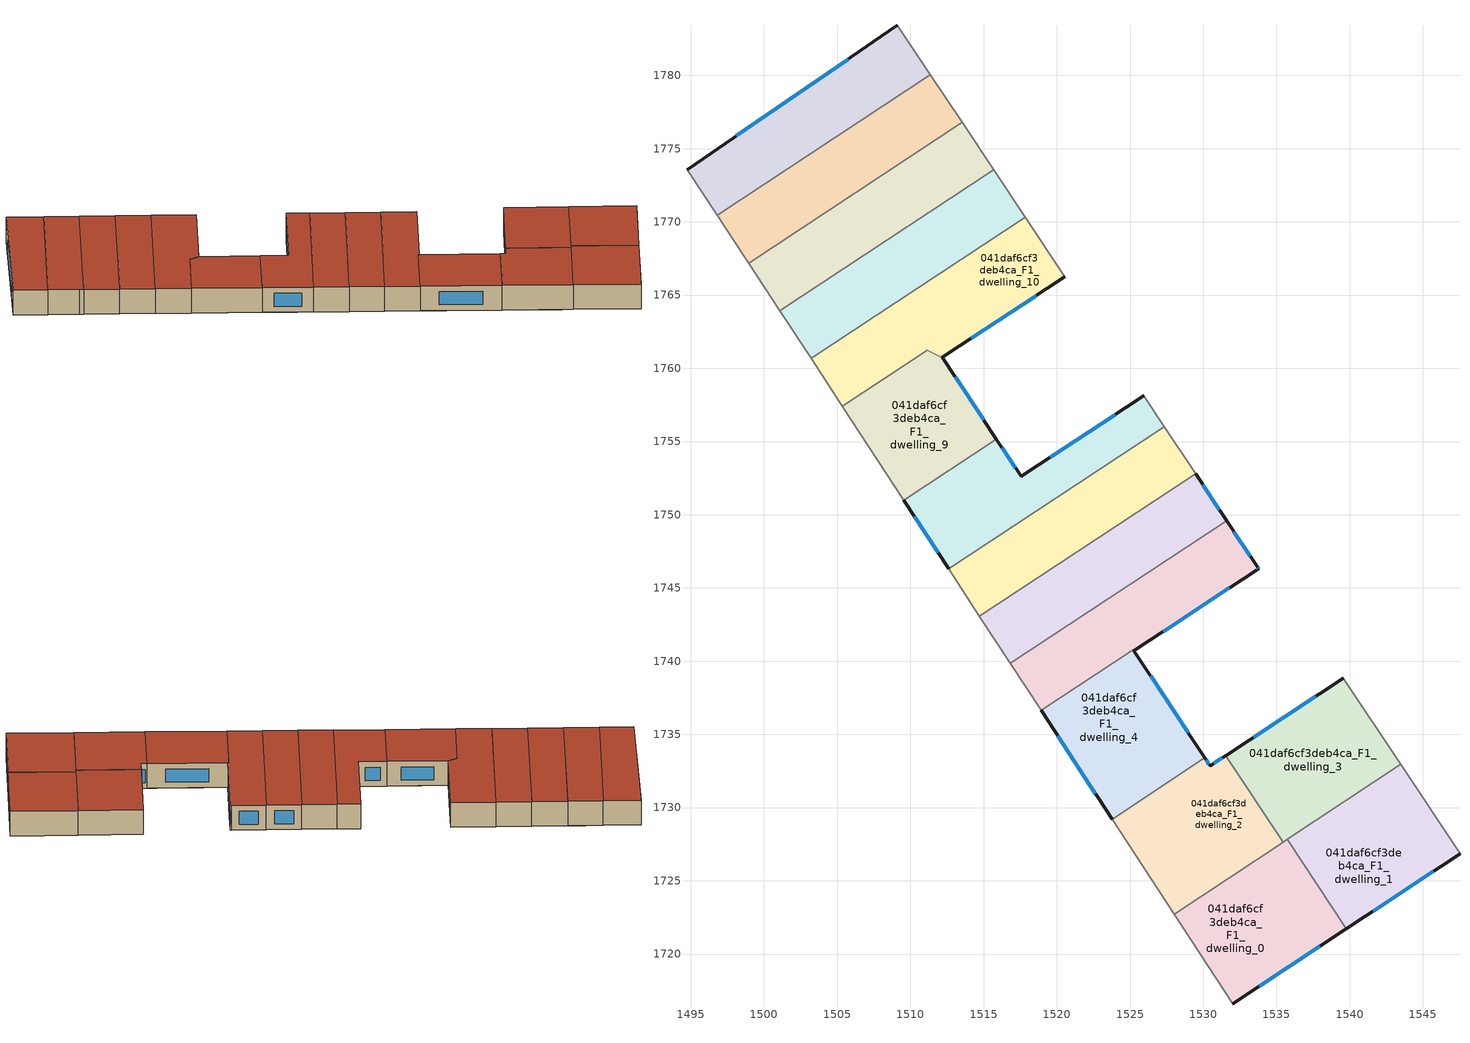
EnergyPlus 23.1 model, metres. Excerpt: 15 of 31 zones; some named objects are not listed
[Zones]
041daf6cf3deb4ca_F1_dwelling_0
 floor to 041daf6cf3deb4ca_F0_dwelling_2 (EU_floor_Construction): 1535.87,1726.53 1534.14,1718 1532.01,1716.59 1528.01,1722.73 1534.25,1726.85 z3
 floor adiabatic (EU_floor_Construction): 1535.74,1727.84 1539.78,1721.72 1534.14,1718 1535.87,1726.53 1534.25,1726.85 z3
 wall outside (EU_wall_Construction): 1532.01,1716.59 1539.78,1721.72 z3:6
 wall adiabatic (EU_wall_Construction): 1528.01,1722.73 1532.01,1716.59 z3:6
 wall to 041daf6cf3deb4ca_F1_dwelling_1 (EU_wall_Construction): 1539.78,1721.72 1535.74,1727.84 z3:6
 wall to 041daf6cf3deb4ca_F1_dwelling_2 (EU_wall_Construction): 1535.45,1727.65 1528.01,1722.73 z3:6
 wall to 041daf6cf3deb4ca_F1_dwelling_3 (EU_wall_Construction): 1535.74,1727.84 1535.45,1727.65 z3:6
 window (EU_Window_Construction): 1533.84,1717.8 1537.96,1720.51 z3.7:5.3
 roof outside (EU_roof_Construction): 1539.78,1721.72 1535.74,1727.84 1528.01,1722.73 1532.01,1716.59 z6
041daf6cf3deb4ca_F1_dwelling_1
 floor to 041daf6cf3deb4ca_F0_dwelling_0 (EU_floor_Construction): 1547.47,1726.8 1539.78,1721.72 1536.04,1727.38 1536.2,1728.14 1537.29,1728.86 z3
 floor to 041daf6cf3deb4ca_F0_dwelling_1 (EU_floor_Construction): 1543.48,1732.95 1547.53,1726.84 1547.47,1726.8 1537.29,1728.86 z3
 floor to 041daf6cf3deb4ca_F0_dwelling_3 (EU_floor_Construction): 1536.2,1728.14 1536.04,1727.38 1535.74,1727.84 z3
 wall outside (EU_wall_Construction): 1539.78,1721.72 1547.53,1726.84 z3:6
 wall adiabatic (EU_wall_Construction): 1547.53,1726.84 1543.48,1732.95 z3:6
 wall to 041daf6cf3deb4ca_F1_dwelling_3 (EU_wall_Construction): 1543.48,1732.95 1535.74,1727.84 z3:6
 window (EU_Window_Construction): 1541.6,1722.92 1545.71,1725.64 z3.7:5.3
 roof outside (EU_roof_Construction): 1547.53,1726.84 1543.48,1732.95 1535.74,1727.84 1539.78,1721.72 z6
041daf6cf3deb4ca_F1_dwelling_10
 floor to 041daf6cf3deb4ca_F0_dwelling_11 (EU_floor_Construction): 1517.84,1770.32 1520.54,1766.26 1517.53,1764.28 1510.76,1765.65 z3
 floor to 041daf6cf3deb4ca_F0_dwelling_10 (EU_floor_Construction): 1517.53,1764.28 1512.18,1760.74 1511.15,1761.25 1508.62,1759.58 1509.71,1764.95 1510.76,1765.65 z3
 floor to 041daf6cf3deb4ca_F0_dwelling_12 (EU_floor_Construction): 1509.71,1764.95 1508.62,1759.58 1505.34,1757.42 1503.47,1760.29 1503.6,1760.92 z3
 floor to 041daf6cf3deb4ca_F0_dwelling_14 (EU_floor_Construction): 1503.6,1760.92 1503.47,1760.29 1503.22,1760.67 z3
 wall outside (EU_wall_Construction): 1512.18,1760.74 1520.54,1766.26 z3:6
 wall adiabatic (EU_wall_Construction): 1503.22,1760.67 1505.34,1757.42 / 1520.54,1766.26 1517.84,1770.32 z3:6
 wall to 041daf6cf3deb4ca_F1_dwelling_11 (EU_wall_Construction): 1517.84,1770.32 1503.22,1760.67 z3:6
 wall to 041daf6cf3deb4ca_F1_dwelling_9 (EU_wall_Construction): 1505.34,1757.42 1511.15,1761.25 1512.17,1760.74 z3:6
 window (EU_Window_Construction): 1514.14,1762.04 1518.58,1764.97 z3.7:5.3
 roof outside (EU_roof_Construction): 1520.54,1766.26 1517.84,1770.32 1503.22,1760.67 1505.34,1757.42 1511.15,1761.25 1512.17,1760.74 z6
041daf6cf3deb4ca_F1_dwelling_11
 floor adiabatic (EU_floor_Construction): 1510.48,1768.74 1509.71,1764.95 1503.6,1760.92 1504.69,1766.3 1508.88,1769.07 z3
 floor to 041daf6cf3deb4ca_F0_dwelling_11 (EU_floor_Construction): 1515.69,1773.56 1517.84,1770.32 1510.76,1765.65 1509.89,1765.83 1510.8,1770.33 z3
 floor to 041daf6cf3deb4ca_F0_dwelling_14 (EU_floor_Construction): 1504.69,1766.3 1503.6,1760.92 1503.22,1760.67 1501.09,1763.93 z3
 floor to 041daf6cf3deb4ca_F0_dwelling_10 (EU_floor_Construction): 1510.76,1765.65 1509.71,1764.95 1509.89,1765.83 z3
 floor to 041daf6cf3deb4ca_F0_dwelling_13 (EU_floor_Construction): 1510.8,1770.33 1510.48,1768.74 1508.88,1769.07 z3
 wall to 041daf6cf3deb4ca_F1_dwelling_12 (EU_wall_Construction): 1515.69,1773.56 1501.09,1763.93 z3:6
 wall adiabatic (EU_wall_Construction): 1517.84,1770.32 1515.69,1773.56 / 1501.09,1763.93 1503.22,1760.67 z3:6
 roof outside (EU_roof_Construction): 1517.84,1770.32 1515.69,1773.56 1501.09,1763.93 1503.22,1760.67 z6
041daf6cf3deb4ca_F1_dwelling_12
 floor to 041daf6cf3deb4ca_F0_dwelling_14 (EU_floor_Construction): 1505.73,1771.42 1504.69,1766.3 1501.09,1763.93 1498.96,1767.19 1505.45,1771.47 z3
 floor to 041daf6cf3deb4ca_F0_dwelling_13 (EU_floor_Construction): 1511.89,1775.72 1510.8,1770.33 1508.88,1769.07 1505.4,1769.77 1505.78,1771.69 z3
 floor to 041daf6cf3deb4ca_F0_dwelling_15 (EU_floor_Construction): 1505.78,1771.69 1505.73,1771.42 1505.45,1771.47 z3
 floor to 041daf6cf3deb4ca_F0_dwelling_11 (EU_floor_Construction): 1513.53,1776.8 1515.69,1773.56 1510.8,1770.33 1511.89,1775.72 z3
 floor to 041daf6cf3deb4ca_F0_dwelling_12 (EU_floor_Construction): 1508.88,1769.07 1504.69,1766.3 1505.4,1769.77 z3
 wall to 041daf6cf3deb4ca_F1_dwelling_13 (EU_wall_Construction): 1513.53,1776.8 1498.96,1767.19 z3:6
 wall adiabatic (EU_wall_Construction): 1515.69,1773.56 1513.53,1776.8 / 1498.96,1767.19 1501.09,1763.93 z3:6
 roof outside (EU_roof_Construction): 1515.69,1773.56 1513.53,1776.8 1498.96,1767.19 1501.09,1763.93 z6
041daf6cf3deb4ca_F1_dwelling_13
 floor to 041daf6cf3deb4ca_F0_dwelling_13 (EU_floor_Construction): 1511.37,1780.05 1512.45,1778.44 1511.89,1775.72 1505.78,1771.69 1506.88,1777.09 z3
 floor to 041daf6cf3deb4ca_F0_dwelling_15 (EU_floor_Construction): 1506.88,1777.09 1505.78,1771.69 1505.45,1771.47 1500.04,1772.57 z3
 floor to 041daf6cf3deb4ca_F0_dwelling_14 (EU_floor_Construction): 1505.45,1771.47 1498.96,1767.19 1498.7,1767.58 1496.81,1770.44 1500.04,1772.57 z3
 floor to 041daf6cf3deb4ca_F0_dwelling_11 (EU_floor_Construction): 1512.45,1778.44 1513.53,1776.8 1511.89,1775.72 z3
 wall adiabatic (EU_wall_Construction): 1496.81,1770.44 1498.7,1767.58 1498.96,1767.19 / 1513.53,1776.8 1511.37,1780.05 z3:6
 wall to 041daf6cf3deb4ca_F1_dwelling_14 (EU_wall_Construction): 1511.37,1780.05 1496.81,1770.44 z3:6
 roof outside (EU_roof_Construction): 1513.53,1776.8 1511.37,1780.05 1496.81,1770.44 1498.7,1767.58 1498.96,1767.19 z6
041daf6cf3deb4ca_F1_dwelling_14
 floor to 041daf6cf3deb4ca_F0_dwelling_15 (EU_floor_Construction): 1508.01,1782.68 1506.88,1777.09 1500.04,1772.57 1494.85,1773.62 z3
 floor to 041daf6cf3deb4ca_F0_dwelling_13 (EU_floor_Construction): 1509.12,1783.44 1511.37,1780.05 1506.88,1777.09 1508.01,1782.68 z3
 floor to 041daf6cf3deb4ca_F0_dwelling_14 (EU_floor_Construction): 1500.04,1772.57 1496.81,1770.44 1494.74,1773.55 1494.85,1773.62 z3
 wall outside (EU_wall_Construction): 1509.12,1783.44 1494.74,1773.55 z3:6
 wall adiabatic (EU_wall_Construction): 1511.37,1780.05 1509.12,1783.44 / 1494.74,1773.55 1496.81,1770.44 z3:6
 window (EU_Window_Construction): 1505.74,1781.12 1498.12,1775.88 z3.7:5.3
 roof outside (EU_roof_Construction): 1511.37,1780.05 1509.12,1783.44 1494.74,1773.55 1496.81,1770.44 z6
041daf6cf3deb4ca_F1_dwelling_2
 floor to 041daf6cf3deb4ca_F0_dwelling_3 (EU_floor_Construction): 1531.55,1733.56 1535.45,1727.65 1534.25,1726.85 1528.21,1728.08 1529.16,1732.76 1530.11,1733.39 1530.47,1732.84 z3
 floor to 041daf6cf3deb4ca_F0_dwelling_2 (EU_floor_Construction): 1534.25,1726.85 1528.01,1722.73 1527.33,1723.76 1528.21,1728.08 z3
 floor to 041daf6cf3deb4ca_F0_dwelling_4 (EU_floor_Construction): 1529.16,1732.76 1527.33,1723.76 1524.57,1727.99 1524.97,1730 z3
 floor to 041daf6cf3deb4ca_F0_dwelling_5 (EU_floor_Construction): 1524.97,1730 1524.57,1727.99 1523.77,1729.21 z3
 wall outside (EU_wall_Construction): 1531.55,1733.56 1530.47,1732.84 1530.11,1733.39 z3:6
 wall to 041daf6cf3deb4ca_F1_dwelling_4 (EU_wall_Construction): 1530.11,1733.39 1523.77,1729.21 z3:6
 wall to 041daf6cf3deb4ca_F1_dwelling_3 (EU_wall_Construction): 1535.45,1727.65 1531.55,1733.56 z3:6
 wall adiabatic (EU_wall_Construction): 1523.77,1729.21 1528.01,1722.73 z3:6
 window (EU_Window_Construction): 1530.39,1732.97 1530.2,1733.26 / 1531.3,1733.39 1530.73,1733.01 z3.7:5.3
 roof outside (EU_roof_Construction): 1535.45,1727.65 1531.55,1733.56 1530.47,1732.84 1530.11,1733.39 1523.77,1729.21 1528.01,1722.73 z6
041daf6cf3deb4ca_F1_dwelling_3
 floor adiabatic (EU_floor_Construction): 1539.58,1738.84 1543.48,1732.95 1535.45,1727.65 1531.55,1733.56 z3
 wall outside (EU_wall_Construction): 1539.58,1738.84 1531.55,1733.56 z3:6
 wall adiabatic (EU_wall_Construction): 1543.48,1732.95 1539.58,1738.84 z3:6
 window (EU_Window_Construction): 1537.69,1737.6 1533.44,1734.8 z3.7:5.3
 roof outside (EU_roof_Construction): 1543.48,1732.95 1539.58,1738.84 1531.55,1733.56 1535.45,1727.65 z6
041daf6cf3deb4ca_F1_dwelling_4
 floor to 041daf6cf3deb4ca_F0_dwelling_4 (EU_floor_Construction): 1526.7,1738.53 1529.48,1734.34 1529.16,1732.76 1524.97,1730 z3
 floor to 041daf6cf3deb4ca_F0_dwelling_3 (EU_floor_Construction): 1529.48,1734.34 1530.11,1733.39 1529.16,1732.76 z3
 floor to 041daf6cf3deb4ca_F0_dwelling_5 (EU_floor_Construction): 1525.26,1740.7 1526.7,1738.53 1524.97,1730 1523.77,1729.21 1520.5,1734.22 1521.31,1738.21 1525.21,1740.78 z3
 floor to 041daf6cf3deb4ca_F0_dwelling_7 (EU_floor_Construction): 1521.31,1738.21 1520.5,1734.22 1518.92,1736.63 z3
 wall outside (EU_wall_Construction): 1518.92,1736.63 1523.77,1729.21 / 1530.11,1733.39 1525.26,1740.7 z3:6
 wall to 041daf6cf3deb4ca_F1_dwelling_5 (EU_wall_Construction): 1525.26,1740.7 1525.21,1740.78 1518.92,1736.63 z3:6
 window (EU_Window_Construction): 1520.06,1734.89 1522.63,1730.95 / 1528.97,1735.11 1526.4,1738.99 z3.7:5.3
 roof outside (EU_roof_Construction): 1530.11,1733.39 1525.21,1740.78 1518.92,1736.63 1523.77,1729.21 z6
041daf6cf3deb4ca_F1_dwelling_5
 floor to 041daf6cf3deb4ca_F0_dwelling_5 (EU_floor_Construction): 1530.97,1744.47 1525.26,1740.7 1525.21,1740.78 1521.31,1738.21 1522.38,1743.52 1525.5,1745.58 z3
 floor to 041daf6cf3deb4ca_F0_dwelling_6 (EU_floor_Construction): 1531.6,1749.6 1533.72,1746.4 1533.78,1746.32 1530.97,1744.47 1525.5,1745.58 z3
 floor to 041daf6cf3deb4ca_F0_dwelling_7 (EU_floor_Construction): 1522.38,1743.52 1521.31,1738.21 1518.92,1736.63 1516.82,1739.85 z3
 wall outside (EU_wall_Construction): 1525.26,1740.7 1533.78,1746.32 1533.72,1746.4 1531.6,1749.6 z3:6
 wall adiabatic (EU_wall_Construction): 1516.82,1739.85 1518.92,1736.63 z3:6
 wall to 041daf6cf3deb4ca_F1_dwelling_6 (EU_wall_Construction): 1531.6,1749.6 1516.82,1739.85 z3:6
 window (EU_Window_Construction): 1533.22,1747.15 1532.1,1748.85 / 1533.76,1746.34 1533.73,1746.38 / 1527.26,1742.02 1531.78,1745 z3.7:5.3
 roof outside (EU_roof_Construction): 1525.26,1740.7 1533.78,1746.32 1533.72,1746.4 1531.6,1749.6 1516.82,1739.85 1518.92,1736.63 1525.21,1740.78 z6
041daf6cf3deb4ca_F1_dwelling_6
 floor to 041daf6cf3deb4ca_F0_dwelling_6 (EU_floor_Construction): 1529.47,1752.81 1531.6,1749.6 1525.5,1745.58 1522.91,1746.1 1523.46,1748.84 z3
 floor to 041daf6cf3deb4ca_F0_dwelling_5 (EU_floor_Construction): 1525.5,1745.58 1522.38,1743.52 1522.91,1746.1 z3
 floor to 041daf6cf3deb4ca_F0_dwelling_7 (EU_floor_Construction): 1522.9,1746.07 1522.38,1743.52 1516.82,1739.85 1514.72,1743.07 1520.12,1746.63 z3
 floor to 041daf6cf3deb4ca_F0_dwelling_8 (EU_floor_Construction): 1523.46,1748.84 1522.9,1746.07 1520.12,1746.63 z3
 wall outside (EU_wall_Construction): 1531.6,1749.6 1529.47,1752.81 z3:6
 wall to 041daf6cf3deb4ca_F1_dwelling_7 (EU_wall_Construction): 1529.47,1752.81 1514.72,1743.07 z3:6
 wall adiabatic (EU_wall_Construction): 1514.72,1743.07 1516.82,1739.85 z3:6
 window (EU_Window_Construction): 1531.1,1750.36 1529.97,1752.06 z3.7:5.3
 roof outside (EU_roof_Construction): 1531.6,1749.6 1529.47,1752.81 1514.72,1743.07 1516.82,1739.85 z6
041daf6cf3deb4ca_F1_dwelling_7
 floor to 041daf6cf3deb4ca_F0_dwelling_7 (EU_floor_Construction): 1520.12,1746.63 1514.72,1743.07 1514.53,1743.36 1515.38,1747.59 z3
 floor to 041daf6cf3deb4ca_F0_dwelling_6 (EU_floor_Construction): 1527.34,1756.02 1529.47,1752.81 1523.46,1748.84 1524.55,1754.18 z3
 floor to 041daf6cf3deb4ca_F0_dwelling_8 (EU_floor_Construction): 1524.55,1754.18 1523.46,1748.84 1520.12,1746.63 1515.38,1747.59 1515.51,1748.21 z3
 floor to 041daf6cf3deb4ca_F0_dwelling_9 (EU_floor_Construction): 1515.51,1748.21 1514.53,1743.36 1512.61,1746.3 z3
 wall to 041daf6cf3deb4ca_F1_dwelling_8 (EU_wall_Construction): 1527.34,1756.02 1512.61,1746.3 z3:6
 wall adiabatic (EU_wall_Construction): 1529.47,1752.81 1527.34,1756.02 / 1512.61,1746.3 1514.72,1743.07 z3:6
 roof outside (EU_roof_Construction): 1529.47,1752.81 1527.34,1756.02 1512.61,1746.3 1514.72,1743.07 z6
041daf6cf3deb4ca_F1_dwelling_8
 floor to 041daf6cf3deb4ca_F0_dwelling_8 (EU_floor_Construction): 1525.26,1757.68 1524.55,1754.18 1515.51,1748.21 1516.68,1753.97 1517.58,1752.61 z3
 floor to 041daf6cf3deb4ca_F0_dwelling_9 (EU_floor_Construction): 1515.88,1755.17 1516.68,1753.97 1515.51,1748.21 1512.61,1746.3 1511.63,1747.79 1512.7,1753.07 z3
 floor to 041daf6cf3deb4ca_F0_dwelling_10 (EU_floor_Construction): 1512.7,1753.07 1511.63,1747.79 1509.54,1750.99 z3
 floor to 041daf6cf3deb4ca_F0_dwelling_6 (EU_floor_Construction): 1525.94,1758.13 1527.34,1756.02 1524.55,1754.18 1525.26,1757.68 z3
 wall outside (EU_wall_Construction): 1509.54,1750.99 1512.61,1746.3 / 1525.94,1758.13 1517.58,1752.61 1515.88,1755.17 z3:6
 wall to 041daf6cf3deb4ca_F1_dwelling_9 (EU_wall_Construction): 1515.88,1755.17 1509.54,1750.99 z3:6
 wall adiabatic (EU_wall_Construction): 1527.34,1756.02 1525.94,1758.13 z3:6
 window (EU_Window_Construction): 1510.26,1749.89 1511.89,1747.4 / 1517.18,1753.21 1516.28,1754.57 / 1523.98,1756.84 1519.54,1753.91 z3.7:5.3
 roof outside (EU_roof_Construction): 1527.34,1756.02 1525.94,1758.13 1517.58,1752.61 1515.88,1755.17 1509.54,1750.99 1512.61,1746.3 z6
041daf6cf3deb4ca_F1_dwelling_9
 floor to 041daf6cf3deb4ca_F0_dwelling_10 (EU_floor_Construction): 1512.18,1760.74 1513.77,1758.34 1512.7,1753.07 1509.54,1750.99 1507.51,1754.11 1508.62,1759.58 1511.15,1761.25 z3
 floor to 041daf6cf3deb4ca_F0_dwelling_9 (EU_floor_Construction): 1513.77,1758.34 1515.88,1755.17 1512.7,1753.07 z3
 floor to 041daf6cf3deb4ca_F0_dwelling_12 (EU_floor_Construction): 1508.62,1759.58 1507.51,1754.11 1505.34,1757.42 z3
 wall outside (EU_wall_Construction): 1515.88,1755.17 1512.18,1760.74 z3:6
 wall adiabatic (EU_wall_Construction): 1505.34,1757.42 1509.54,1750.99 z3:6
 window (EU_Window_Construction): 1515.01,1756.48 1513.05,1759.43 z3.7:5.3
 roof outside (EU_roof_Construction): 1515.88,1755.17 1512.18,1760.74 1511.15,1761.25 1505.34,1757.42 1509.54,1750.99 z6
[Building]
EU S2 Campaign: North Axis=0; Terrain=City; Solar Distribution=FullExterior
[Site:Location]
Budapest.Ferenc.Liszt.Intl.AP: Latitude=47.437; Longitude=19.256; Time Zone=1; Elevation=185
[SizingPeriod:WeatherFileDays]
AnnualSizingPeriod: Begin Month=1; Begin Day of Month=1; End Month=12; End Day of Month=31; Day of Week for Start Day=Monday; Use Weather File Daylight Saving Period=No; Use Weather File Rain and Snow Indicators=No
[MATERIAL]
EU_InternalMass_Material: Roughness=MediumRough; Thickness=0.1; Conductivity=1; Density=1800; Specific Heat=900; Thermal Absorptance=0.9; Solar Absorptance=0.7; Visible Absorptance=0.7
[MATERIAL:NOMASS] Roughness=MediumRough; Thermal Absorptance=0.9; Solar Absorptance=0.7; Visible Absorptance=0.7
Name | Thermal Resistance
EU_wall_NoMass | 0.832559
EU_roof_NoMass | 1.39638
EU_floor_NoMass | 0.872794
[WINDOWMATERIAL:SIMPLEGLAZINGSYSTEM]
EU_Window_SimpleGlazing: UFactor=2.79869; Solar Heat Gain Coefficient=0.75; Visible Transmittance=0.75
[CONSTRUCTION]
EU_wall_Construction: EU_wall_NoMass
EU_roof_Construction: EU_roof_NoMass
EU_floor_Construction: EU_floor_NoMass
EU_Window_Construction: EU_Window_SimpleGlazing
EU_InternalMass_Construction: EU_InternalMass_Material
[ZONE] Type=1; Multiplier=1; Ceiling Height=autocalculate; Floor Area=autocalculate; Part of Total Floor Area=Yes
Name | Volume
041daf6cf3deb4ca_F1_dwelling_0 | 204.218
041daf6cf3deb4ca_F1_dwelling_1 | 204.235
041daf6cf3deb4ca_F1_dwelling_10 | 235.125
041daf6cf3deb4ca_F1_dwelling_11 | 204.231
041daf6cf3deb4ca_F1_dwelling_12 | 204.186
041daf6cf3deb4ca_F1_dwelling_13 | 204.223
041daf6cf3deb4ca_F1_dwelling_14 | 204.201
041daf6cf3deb4ca_F1_dwelling_2 | 204.195
041daf6cf3deb4ca_F1_dwelling_3 | 204.216
041daf6cf3deb4ca_F1_dwelling_4 | 201.226
041daf6cf3deb4ca_F1_dwelling_5 | 207.191
041daf6cf3deb4ca_F1_dwelling_6 | 204.199
041daf6cf3deb4ca_F1_dwelling_7 | 204.23
041daf6cf3deb4ca_F1_dwelling_8 | 204.212
041daf6cf3deb4ca_F1_dwelling_9 | 173.318
[INTERNALMASS] Construction=EU_InternalMass_Construction
Name | Zone or ZoneList | Surface Area
041daf6cf3deb4ca_F1_dwelling_0_EU_InternalMass | 041daf6cf3deb4ca_F1_dwelling_0 | 68.0733
041daf6cf3deb4ca_F1_dwelling_1_EU_InternalMass | 041daf6cf3deb4ca_F1_dwelling_1 | 68.0772
041daf6cf3deb4ca_F1_dwelling_2_EU_InternalMass | 041daf6cf3deb4ca_F1_dwelling_2 | 68.0676
041daf6cf3deb4ca_F1_dwelling_3_EU_InternalMass | 041daf6cf3deb4ca_F1_dwelling_3 | 68.0717
041daf6cf3deb4ca_F1_dwelling_4_EU_InternalMass | 041daf6cf3deb4ca_F1_dwelling_4 | 67.0738
041daf6cf3deb4ca_F1_dwelling_5_EU_InternalMass | 041daf6cf3deb4ca_F1_dwelling_5 | 69.0638
041daf6cf3deb4ca_F1_dwelling_6_EU_InternalMass | 041daf6cf3deb4ca_F1_dwelling_6 | 68.0665
041daf6cf3deb4ca_F1_dwelling_7_EU_InternalMass | 041daf6cf3deb4ca_F1_dwelling_7 | 68.0767
041daf6cf3deb4ca_F1_dwelling_8_EU_InternalMass | 041daf6cf3deb4ca_F1_dwelling_8 | 68.0708
041daf6cf3deb4ca_F1_dwelling_9_EU_InternalMass | 041daf6cf3deb4ca_F1_dwelling_9 | 57.7686
041daf6cf3deb4ca_F1_dwelling_10_EU_InternalMass | 041daf6cf3deb4ca_F1_dwelling_10 | 78.3683
041daf6cf3deb4ca_F1_dwelling_11_EU_InternalMass | 041daf6cf3deb4ca_F1_dwelling_11 | 68.0768
041daf6cf3deb4ca_F1_dwelling_12_EU_InternalMass | 041daf6cf3deb4ca_F1_dwelling_12 | 68.0621
041daf6cf3deb4ca_F1_dwelling_13_EU_InternalMass | 041daf6cf3deb4ca_F1_dwelling_13 | 68.0743
041daf6cf3deb4ca_F1_dwelling_14_EU_InternalMass | 041daf6cf3deb4ca_F1_dwelling_14 | 68.0669
[OTHEREQUIPMENT] Fuel Type=Electricity; Design Level Calculation Method=Watts/Area; Power per Zone Floor Area=1; Fraction Latent=0; Fraction Radiant=0; Fraction Lost=0; Carbon Dioxide Generation Rate=0; EndUse Subcategory=EU_Step8_InternalGains
Name | Zone or ZoneList or Space or SpaceList | Schedule
EU_Step8_InternalGain_041daf6cf3deb4ca_F1_dwelling_0_f000 | 041daf6cf3deb4ca_F1_dwelling_0 | EU_Step8_GainSchedule_041daf6cf3deb4ca_F1_dwelling_0_f000
EU_Step8_InternalGain_041daf6cf3deb4ca_F1_dwelling_1_f000 | 041daf6cf3deb4ca_F1_dwelling_1 | EU_Step8_GainSchedule_041daf6cf3deb4ca_F1_dwelling_1_f000
EU_Step8_InternalGain_041daf6cf3deb4ca_F1_dwelling_2_f000 | 041daf6cf3deb4ca_F1_dwelling_2 | EU_Step8_GainSchedule_041daf6cf3deb4ca_F1_dwelling_2_f000
EU_Step8_InternalGain_041daf6cf3deb4ca_F1_dwelling_3_f000 | 041daf6cf3deb4ca_F1_dwelling_3 | EU_Step8_GainSchedule_041daf6cf3deb4ca_F1_dwelling_3_f000
EU_Step8_InternalGain_041daf6cf3deb4ca_F1_dwelling_4_f000 | 041daf6cf3deb4ca_F1_dwelling_4 | EU_Step8_GainSchedule_041daf6cf3deb4ca_F1_dwelling_4_f000
EU_Step8_InternalGain_041daf6cf3deb4ca_F1_dwelling_5_f000 | 041daf6cf3deb4ca_F1_dwelling_5 | EU_Step8_GainSchedule_041daf6cf3deb4ca_F1_dwelling_5_f000
EU_Step8_InternalGain_041daf6cf3deb4ca_F1_dwelling_6_f000 | 041daf6cf3deb4ca_F1_dwelling_6 | EU_Step8_GainSchedule_041daf6cf3deb4ca_F1_dwelling_6_f000
EU_Step8_InternalGain_041daf6cf3deb4ca_F1_dwelling_7_f000 | 041daf6cf3deb4ca_F1_dwelling_7 | EU_Step8_GainSchedule_041daf6cf3deb4ca_F1_dwelling_7_f000
EU_Step8_InternalGain_041daf6cf3deb4ca_F1_dwelling_8_f000 | 041daf6cf3deb4ca_F1_dwelling_8 | EU_Step8_GainSchedule_041daf6cf3deb4ca_F1_dwelling_8_f000
EU_Step8_InternalGain_041daf6cf3deb4ca_F1_dwelling_9_f000 | 041daf6cf3deb4ca_F1_dwelling_9 | EU_Step8_GainSchedule_041daf6cf3deb4ca_F1_dwelling_9_f000
EU_Step8_InternalGain_041daf6cf3deb4ca_F1_dwelling_10_f000 | 041daf6cf3deb4ca_F1_dwelling_10 | EU_Step8_GainSchedule_041daf6cf3deb4ca_F1_dwelling_10_f000
EU_Step8_InternalGain_041daf6cf3deb4ca_F1_dwelling_11_f000 | 041daf6cf3deb4ca_F1_dwelling_11 | EU_Step8_GainSchedule_041daf6cf3deb4ca_F1_dwelling_11_f000
EU_Step8_InternalGain_041daf6cf3deb4ca_F1_dwelling_12_f000 | 041daf6cf3deb4ca_F1_dwelling_12 | EU_Step8_GainSchedule_041daf6cf3deb4ca_F1_dwelling_12_f000
EU_Step8_InternalGain_041daf6cf3deb4ca_F1_dwelling_13_f000 | 041daf6cf3deb4ca_F1_dwelling_13 | EU_Step8_GainSchedule_041daf6cf3deb4ca_F1_dwelling_13_f000
EU_Step8_InternalGain_041daf6cf3deb4ca_F1_dwelling_14_f000 | 041daf6cf3deb4ca_F1_dwelling_14 | EU_Step8_GainSchedule_041daf6cf3deb4ca_F1_dwelling_14_f000
[ZONEVENTILATION:DESIGNFLOWRATE] Schedule=EU_AlwaysOn; Design Flow Rate Calculation Method=AirChanges/Hour; Air Changes per Hour=0.475469; Ventilation Type=Natural; Fan Pressure Rise=0; Fan Total Efficiency=1; Constant Term Coefficient=1; Temperature Term Coefficient=0; Velocity Term Coefficient=0; Velocity Squared Term Coefficient=0; Minimum Indoor Temperature=-100; Maximum Indoor Temperature=100; Delta Temperature=-100; Minimum Outdoor Temperature=-100; Maximum Outdoor Temperature=100; Maximum Wind Speed=40
Name | Zone or ZoneList or Space or SpaceList
EU_ConstantAir_041daf6cf3deb4ca_F1_dwelling_0 | 041daf6cf3deb4ca_F1_dwelling_0
EU_ConstantAir_041daf6cf3deb4ca_F1_dwelling_1 | 041daf6cf3deb4ca_F1_dwelling_1
EU_ConstantAir_041daf6cf3deb4ca_F1_dwelling_2 | 041daf6cf3deb4ca_F1_dwelling_2
EU_ConstantAir_041daf6cf3deb4ca_F1_dwelling_3 | 041daf6cf3deb4ca_F1_dwelling_3
EU_ConstantAir_041daf6cf3deb4ca_F1_dwelling_4 | 041daf6cf3deb4ca_F1_dwelling_4
EU_ConstantAir_041daf6cf3deb4ca_F1_dwelling_5 | 041daf6cf3deb4ca_F1_dwelling_5
EU_ConstantAir_041daf6cf3deb4ca_F1_dwelling_6 | 041daf6cf3deb4ca_F1_dwelling_6
EU_ConstantAir_041daf6cf3deb4ca_F1_dwelling_7 | 041daf6cf3deb4ca_F1_dwelling_7
EU_ConstantAir_041daf6cf3deb4ca_F1_dwelling_8 | 041daf6cf3deb4ca_F1_dwelling_8
EU_ConstantAir_041daf6cf3deb4ca_F1_dwelling_9 | 041daf6cf3deb4ca_F1_dwelling_9
EU_ConstantAir_041daf6cf3deb4ca_F1_dwelling_10 | 041daf6cf3deb4ca_F1_dwelling_10
EU_ConstantAir_041daf6cf3deb4ca_F1_dwelling_11 | 041daf6cf3deb4ca_F1_dwelling_11
EU_ConstantAir_041daf6cf3deb4ca_F1_dwelling_12 | 041daf6cf3deb4ca_F1_dwelling_12
EU_ConstantAir_041daf6cf3deb4ca_F1_dwelling_13 | 041daf6cf3deb4ca_F1_dwelling_13
EU_ConstantAir_041daf6cf3deb4ca_F1_dwelling_14 | 041daf6cf3deb4ca_F1_dwelling_14
[HVACTEMPLATE:ZONE:IDEALLOADSAIRSYSTEM] System Availability Schedule=EU_AlwaysOn; Maximum Heating Supply Air Temperature=50; Minimum Cooling Supply Air Temperature=13; Maximum Heating Supply Air Humidity Ratio=0.0156; Minimum Cooling Supply Air Humidity Ratio=0.0077; Heating Limit=NoLimit; Cooling Limit=NoLimit; Heating Availability Schedule=EU_AlwaysOn; Cooling Availability Schedule=EU_CoolingOff; Dehumidification Control Type=ConstantSensibleHeatRatio; Cooling Sensible Heat Ratio=0.7; Dehumidification Setpoint=60; Humidification Control Type=None; Humidification Setpoint=30; Outdoor Air Method=None; Outdoor Air Flow Rate per Person=0.00944; Outdoor Air Flow Rate per Zone Floor Area=0; Outdoor Air Flow Rate per Zone=0; Demand Controlled Ventilation Type=None; Outdoor Air Economizer Type=NoEconomizer; Heat Recovery Type=None; Sensible Heat Recovery Effectiveness=0.7; Latent Heat Recovery Effectiveness=0.65
Name | Template Thermostat
041daf6cf3deb4ca_F1_dwelling_0 | EU_HeatOnly_041daf6cf3deb4ca_F1_dwelling_0
041daf6cf3deb4ca_F1_dwelling_1 | EU_HeatOnly_041daf6cf3deb4ca_F1_dwelling_1
041daf6cf3deb4ca_F1_dwelling_2 | EU_HeatOnly_041daf6cf3deb4ca_F1_dwelling_2
041daf6cf3deb4ca_F1_dwelling_3 | EU_HeatOnly_041daf6cf3deb4ca_F1_dwelling_3
041daf6cf3deb4ca_F1_dwelling_4 | EU_HeatOnly_041daf6cf3deb4ca_F1_dwelling_4
041daf6cf3deb4ca_F1_dwelling_5 | EU_HeatOnly_041daf6cf3deb4ca_F1_dwelling_5
041daf6cf3deb4ca_F1_dwelling_6 | EU_HeatOnly_041daf6cf3deb4ca_F1_dwelling_6
041daf6cf3deb4ca_F1_dwelling_7 | EU_HeatOnly_041daf6cf3deb4ca_F1_dwelling_7
041daf6cf3deb4ca_F1_dwelling_8 | EU_HeatOnly_041daf6cf3deb4ca_F1_dwelling_8
041daf6cf3deb4ca_F1_dwelling_9 | EU_HeatOnly_041daf6cf3deb4ca_F1_dwelling_9
041daf6cf3deb4ca_F1_dwelling_10 | EU_HeatOnly_041daf6cf3deb4ca_F1_dwelling_10
041daf6cf3deb4ca_F1_dwelling_11 | EU_HeatOnly_041daf6cf3deb4ca_F1_dwelling_11
041daf6cf3deb4ca_F1_dwelling_12 | EU_HeatOnly_041daf6cf3deb4ca_F1_dwelling_12
041daf6cf3deb4ca_F1_dwelling_13 | EU_HeatOnly_041daf6cf3deb4ca_F1_dwelling_13
041daf6cf3deb4ca_F1_dwelling_14 | EU_HeatOnly_041daf6cf3deb4ca_F1_dwelling_14
[SIZING:ZONE] Zone Cooling Design Supply Air Temperature Input Method=SupplyAirTemperature; Zone Cooling Design Supply Air Temperature=13; Zone Heating Design Supply Air Temperature Input Method=SupplyAirTemperature; Zone Heating Design Supply Air Temperature=50; Zone Cooling Design Supply Air Humidity Ratio=0.008; Zone Heating Design Supply Air Humidity Ratio=0.008; Cooling Design Air Flow Method=DesignDay; Cooling Design Air Flow Rate=0; Cooling Minimum Air Flow per Zone Floor Area=0.000762; Cooling Minimum Air Flow=0; Cooling Minimum Air Flow Fraction=0.2; Heating Design Air Flow Method=DesignDay; Heating Design Air Flow Rate=0; Heating Maximum Air Flow per Zone Floor Area=0.002032; Heating Maximum Air Flow=0.141576; Heating Maximum Air Flow Fraction=0.3; Account for Dedicated Outdoor Air System=No; Dedicated Outdoor Air System Control Strategy=NeutralSupplyAir; Dedicated Outdoor Air Low Setpoint Temperature for Design=autosize; Dedicated Outdoor Air High Setpoint Temperature for Design=autosize; Zone Load Sizing Method=Sensible Load Only No Latent Load; Zone Latent Cooling Design Supply Air Humidity Ratio Input Method=HumidityRatioDifference; Zone Cooling Design Supply Air Humidity Ratio Difference=0.005; Zone Latent Heating Design Supply Air Humidity Ratio Input Method=HumidityRatioDifference; Zone Humidification Design Supply Air Humidity Ratio Difference=0.005
041daf6cf3deb4ca_F1_dwelling_0; 041daf6cf3deb4ca_F1_dwelling_1; 041daf6cf3deb4ca_F1_dwelling_2; 041daf6cf3deb4ca_F1_dwelling_3; 041daf6cf3deb4ca_F1_dwelling_4; 041daf6cf3deb4ca_F1_dwelling_5; 041daf6cf3deb4ca_F1_dwelling_6; 041daf6cf3deb4ca_F1_dwelling_7; 041daf6cf3deb4ca_F1_dwelling_8; 041daf6cf3deb4ca_F1_dwelling_9; 041daf6cf3deb4ca_F1_dwelling_10; 041daf6cf3deb4ca_F1_dwelling_11; 041daf6cf3deb4ca_F1_dwelling_12; 041daf6cf3deb4ca_F1_dwelling_13; 041daf6cf3deb4ca_F1_dwelling_14
[SCHEDULE:CONSTANT]
Name | Hourly Value
EU_AlwaysOn | 1
EU_CoolingOff | 0
[SCHEDULE:FILE] Column Number=1; Rows to Skip at Top=0; Number of Hours of Data=8760; Column Separator=Comma; Interpolate to Timestep=No; Minutes per Item=60; Adjust Schedule for Daylight Savings=Yes
Name | File
EU_Step8_GainSchedule_041daf6cf3deb4ca_F1_dwelling_0_f000 | ../../schedules/041daf6cf3deb4ca/041daf6cf3deb4ca_F1_dwelling_0_f000_gain.csv
EU_Step8_GainSchedule_041daf6cf3deb4ca_F1_dwelling_1_f000 | ../../schedules/041daf6cf3deb4ca/041daf6cf3deb4ca_F1_dwelling_1_f000_gain.csv
EU_Step8_GainSchedule_041daf6cf3deb4ca_F1_dwelling_2_f000 | ../../schedules/041daf6cf3deb4ca/041daf6cf3deb4ca_F1_dwelling_2_f000_gain.csv
EU_Step8_GainSchedule_041daf6cf3deb4ca_F1_dwelling_3_f000 | ../../schedules/041daf6cf3deb4ca/041daf6cf3deb4ca_F1_dwelling_3_f000_gain.csv
EU_Step8_GainSchedule_041daf6cf3deb4ca_F1_dwelling_4_f000 | ../../schedules/041daf6cf3deb4ca/041daf6cf3deb4ca_F1_dwelling_4_f000_gain.csv
EU_Step8_GainSchedule_041daf6cf3deb4ca_F1_dwelling_5_f000 | ../../schedules/041daf6cf3deb4ca/041daf6cf3deb4ca_F1_dwelling_5_f000_gain.csv
EU_Step8_GainSchedule_041daf6cf3deb4ca_F1_dwelling_6_f000 | ../../schedules/041daf6cf3deb4ca/041daf6cf3deb4ca_F1_dwelling_6_f000_gain.csv
EU_Step8_GainSchedule_041daf6cf3deb4ca_F1_dwelling_7_f000 | ../../schedules/041daf6cf3deb4ca/041daf6cf3deb4ca_F1_dwelling_7_f000_gain.csv
EU_Step8_GainSchedule_041daf6cf3deb4ca_F1_dwelling_8_f000 | ../../schedules/041daf6cf3deb4ca/041daf6cf3deb4ca_F1_dwelling_8_f000_gain.csv
EU_Step8_GainSchedule_041daf6cf3deb4ca_F1_dwelling_9_f000 | ../../schedules/041daf6cf3deb4ca/041daf6cf3deb4ca_F1_dwelling_9_f000_gain.csv
EU_Step8_GainSchedule_041daf6cf3deb4ca_F1_dwelling_10_f000 | ../../schedules/041daf6cf3deb4ca/041daf6cf3deb4ca_F1_dwelling_10_f000_gain.csv
EU_Step8_GainSchedule_041daf6cf3deb4ca_F1_dwelling_11_f000 | ../../schedules/041daf6cf3deb4ca/041daf6cf3deb4ca_F1_dwelling_11_f000_gain.csv
EU_Step8_GainSchedule_041daf6cf3deb4ca_F1_dwelling_12_f000 | ../../schedules/041daf6cf3deb4ca/041daf6cf3deb4ca_F1_dwelling_12_f000_gain.csv
EU_Step8_GainSchedule_041daf6cf3deb4ca_F1_dwelling_13_f000 | ../../schedules/041daf6cf3deb4ca/041daf6cf3deb4ca_F1_dwelling_13_f000_gain.csv
EU_Step8_GainSchedule_041daf6cf3deb4ca_F1_dwelling_14_f000 | ../../schedules/041daf6cf3deb4ca/041daf6cf3deb4ca_F1_dwelling_14_f000_gain.csv
